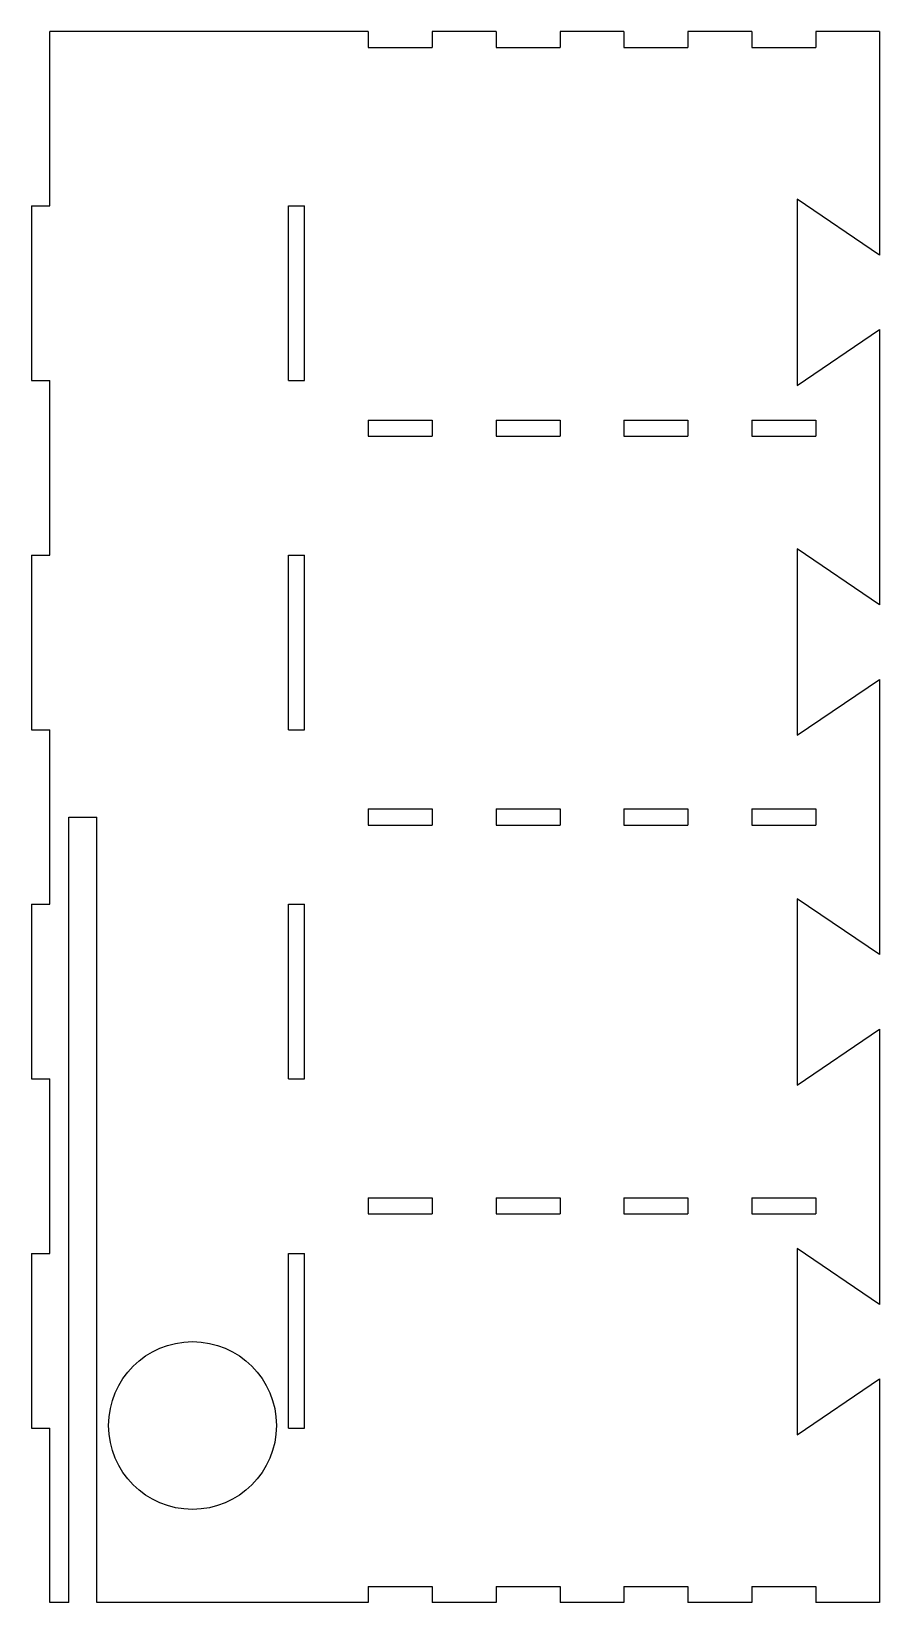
# Model space of a CAD drawing. Extents: x -228 to 0, y 0 to 422.
import ezdxf

# ---------------------------------------------------------------- set-up
doc = ezdxf.new("R2010")
doc.units = 0
doc.layers.add('VISIBLE', color=7, linetype='CONTINUOUS')

msp = doc.modelspace()

# ---------------------------------------------------------------- linework, layer by layer
at = {"layer": 'VISIBLE'}
for p, q in [((-137.16, 421.5), (-222.55, 421.5)), ((-222.55, 374.67), (-222.55, 421.5)), ((-137.16, 421.5), (-137.16, 417.2)), ((-102.87, 421.5), (-120.01, 421.5)), ((-120.01, 421.5), (-120.01, 417.2)), ((-102.87, 421.5), (-102.87, 417.2)), ((-68.58, 421.5), (-85.72, 421.5)), ((-85.72, 421.5), (-85.72, 417.2)), ((-68.58, 421.5), (-68.58, 417.2)), ((-34.29, 421.5), (-51.43, 421.5)), ((-51.43, 421.5), (-51.43, 417.2)), ((-34.29, 421.5), (-34.29, 417.2)), ((0, 421.5), (-17.14, 421.5)), ((-17.14, 421.5), (-17.14, 417.2)), ((0, 421.5), (0, 361.5)), ((-137.16, 417.2), (-120.01, 417.2)), ((-102.87, 417.2), (-85.72, 417.2)), ((-68.58, 417.2), (-51.43, 417.2)), ((-34.29, 417.2), (-17.14, 417.2)), ((-22.09, 376.5), (-22.09, 326.5)), ((0, 361.5), (-22.09, 376.5)), ((-227.52, 374.67), (-222.55, 374.67)), ((-227.52, 374.67), (-227.52, 327.83)), ((-158.6, 327.83), (-158.6, 374.67)), ((-158.6, 374.67), (-154.3, 374.67)), ((-154.3, 327.83), (-154.3, 374.67)), ((-22.09, 326.5), (0, 341.5)), ((0, 341.5), (0, 267.67)), ((-227.52, 327.83), (-222.55, 327.83)), ((-222.55, 281), (-222.55, 327.83)), ((-158.6, 327.83), (-154.3, 327.83)), ((-137.16, 317.2), (-137.16, 312.9)), ((-137.16, 317.2), (-120.01, 317.2)), ((-120.01, 317.2), (-120.01, 312.9)), ((-102.87, 317.2), (-102.87, 312.9)), ((-102.87, 317.2), (-85.72, 317.2)), ((-85.72, 317.2), (-85.72, 312.9)), ((-68.58, 317.2), (-68.58, 312.9)), ((-68.58, 317.2), (-51.43, 317.2)), ((-51.43, 317.2), (-51.43, 312.9)), ((-34.29, 317.2), (-34.29, 312.9)), ((-34.29, 317.2), (-17.14, 317.2)), ((-17.14, 317.2), (-17.14, 312.9)), ((-137.16, 312.9), (-120.01, 312.9)), ((-102.87, 312.9), (-85.72, 312.9)), ((-68.58, 312.9), (-51.43, 312.9)), ((-34.29, 312.9), (-17.14, 312.9)), ((-22.09, 282.67), (-22.09, 232.67)), ((0, 267.67), (-22.09, 282.67)), ((-227.52, 281), (-222.55, 281)), ((-227.52, 281), (-227.52, 234.17)), ((-158.6, 234.17), (-158.6, 281)), ((-158.6, 281), (-154.3, 281)), ((-154.3, 234.17), (-154.3, 281)), ((-22.09, 232.67), (0, 247.67)), ((0, 247.67), (0, 173.83)), ((-227.52, 234.17), (-222.55, 234.17)), ((-222.55, 187.33), (-222.55, 234.17)), ((-158.6, 234.17), (-154.3, 234.17)), ((-137.16, 212.9), (-137.16, 208.6)), ((-137.16, 212.9), (-120.01, 212.9)), ((-120.01, 212.9), (-120.01, 208.6)), ((-102.87, 212.9), (-102.87, 208.6)), ((-102.87, 212.9), (-85.72, 212.9)), ((-85.72, 212.9), (-85.72, 208.6)), ((-68.58, 212.9), (-68.58, 208.6)), ((-68.58, 212.9), (-51.43, 212.9)), ((-51.43, 212.9), (-51.43, 208.6)), ((-34.29, 212.9), (-34.29, 208.6)), ((-34.29, 212.9), (-17.14, 212.9)), ((-17.14, 212.9), (-17.14, 208.6)), ((-217.45, 0), (-217.45, 210.75)), ((-217.45, 210.75), (-210, 210.75)), ((-210, 0), (-210, 210.75)), ((-137.16, 208.6), (-120.01, 208.6)), ((-102.87, 208.6), (-85.72, 208.6)), ((-68.58, 208.6), (-51.43, 208.6)), ((-34.29, 208.6), (-17.14, 208.6)), ((-227.52, 187.33), (-222.55, 187.33)), ((-227.52, 187.33), (-227.52, 140.5)), ((-158.6, 140.5), (-158.6, 187.33)), ((-158.6, 187.33), (-154.3, 187.33)), ((-154.3, 140.5), (-154.3, 187.33)), ((-22.09, 188.83), (-22.09, 138.83)), ((0, 173.83), (-22.09, 188.83)), ((-22.09, 138.83), (0, 153.83)), ((0, 153.83), (0, 80)), ((-227.52, 140.5), (-222.55, 140.5)), ((-222.55, 93.67), (-222.55, 140.5)), ((-158.6, 140.5), (-154.3, 140.5)), ((-137.16, 108.6), (-137.16, 104.3)), ((-137.16, 108.6), (-120.01, 108.6)), ((-120.01, 108.6), (-120.01, 104.3)), ((-102.87, 108.6), (-102.87, 104.3)), ((-102.87, 108.6), (-85.72, 108.6)), ((-85.72, 108.6), (-85.72, 104.3)), ((-68.58, 108.6), (-68.58, 104.3)), ((-68.58, 108.6), (-51.43, 108.6)), ((-51.43, 108.6), (-51.43, 104.3)), ((-34.29, 108.6), (-34.29, 104.3)), ((-34.29, 108.6), (-17.14, 108.6)), ((-17.14, 108.6), (-17.14, 104.3)), ((-137.16, 104.3), (-120.01, 104.3)), ((-102.87, 104.3), (-85.72, 104.3)), ((-68.58, 104.3), (-51.43, 104.3)), ((-34.29, 104.3), (-17.14, 104.3)), ((-227.52, 93.67), (-222.55, 93.67)), ((-227.52, 93.67), (-227.52, 46.83)), ((-158.6, 46.83), (-158.6, 93.67)), ((-158.6, 93.67), (-154.3, 93.67)), ((-154.3, 46.83), (-154.3, 93.67)), ((-22.09, 95), (-22.09, 45)), ((0, 80), (-22.09, 95)), ((-22.09, 45), (0, 60)), ((0, 60), (0, 0)), ((-227.52, 46.83), (-222.55, 46.83)), ((-222.55, 0), (-222.55, 46.83)), ((-158.6, 46.83), (-154.3, 46.83)), ((-137.16, 4.3), (-137.16, 0)), ((-137.16, 4.3), (-120.01, 4.3)), ((-120.01, 4.3), (-120.01, 0)), ((-102.87, 4.3), (-102.87, 0)), ((-102.87, 4.3), (-85.72, 4.3)), ((-85.72, 4.3), (-85.72, 0)), ((-68.58, 4.3), (-68.58, 0)), ((-68.58, 4.3), (-51.43, 4.3)), ((-51.43, 4.3), (-51.43, 0)), ((-34.29, 4.3), (-34.29, 0)), ((-34.29, 4.3), (-17.14, 4.3)), ((-17.14, 4.3), (-17.14, 0)), ((-217.45, 0), (-222.55, 0)), ((-137.16, 0), (-210, 0)), ((-102.87, 0), (-120.01, 0)), ((-68.58, 0), (-85.72, 0)), ((-34.29, 0), (-51.43, 0)), ((0, 0), (-17.14, 0))]:
    msp.add_line(p, q, dxfattribs=at)
msp.add_circle((-184.3, 47.5), 22.5, dxfattribs=at)

doc.saveas('drawing.dxf')
